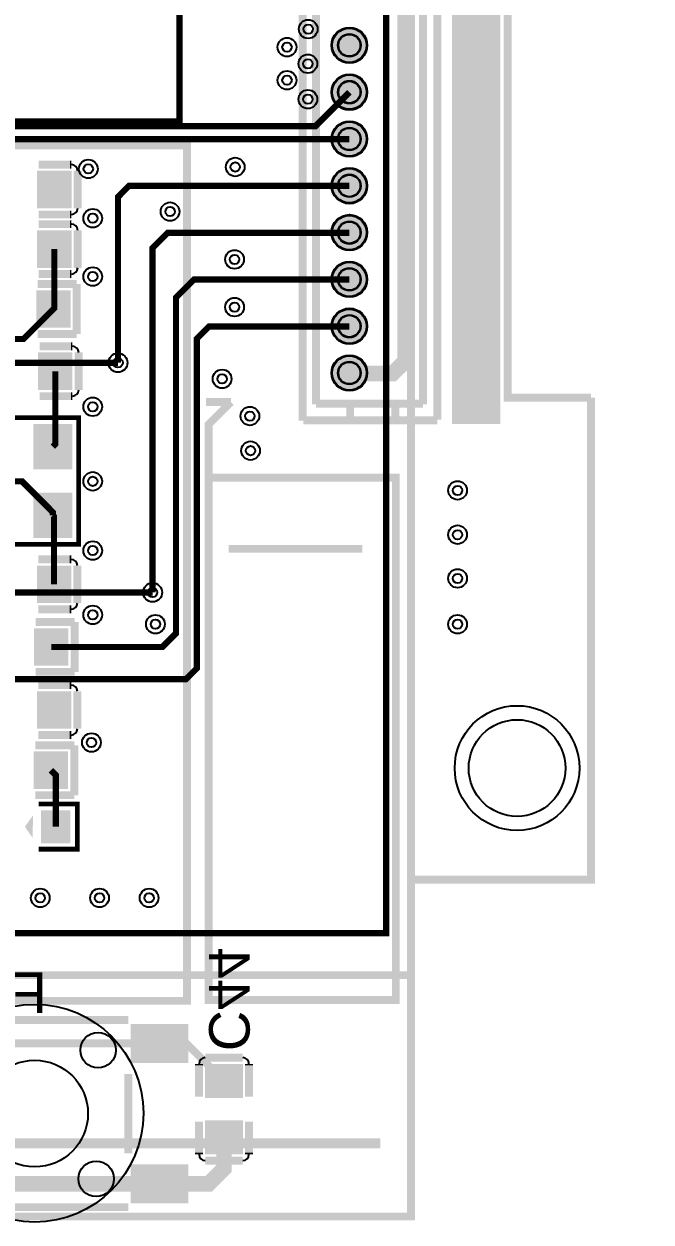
# Model space of a CAD drawing. Header units: millimetres. Extents: x -0.1 to 83.5, y 0 to 65.8.
# Drawn here: x 63.36 to 83.46, y 0 to 38.39 of the extents above; entities that cross this region are included whole.
import ezdxf

# ---------------------------------------------------------------- set-up
doc = ezdxf.new("R2010")
doc.units = ezdxf.units.MM
for name, color, linetype, true_color in [('BoardOutLine', 7, 'Continuous', 0xff00ff), ('BottomLayer', 7, 'Continuous', 0x6699cc), ('BottomPasteMaskLayer', 7, 'Continuous', 0x800000), ('BottomSilkLayer', 7, 'Continuous', 0x66cc33), ('BottomSolderMaskLayer', 7, 'Continuous', 0xaa00ff), ('Document', 7, 'Continuous', 0xffffff), ('Hole', 7, 'Continuous', 0x222222), ('Multi-Layer', 7, 'Continuous', 0xc0c0c0), ('TopLayer', 7, 'Continuous', 0xff3366), ('TopPasteMaskLayer', 7, 'Continuous', 0x808080), ('TopSilkLayer', 7, 'Continuous', 0xffcc00), ('TopSolderMaskLayer', 7, 'Continuous', 0x800080)]:
    doc.layers.add(name, color=color, linetype=linetype, true_color=true_color)
doc.styles.get("Standard").update_dxf_attribs({"font": 'arial.ttf'})

msp = doc.modelspace()

# ---------------------------------------------------------------- hatches: boundary and pattern name
at = {"layer": 'BottomLayer'}
for points in [[(68.60053340106697, 6.327203454406799), (66.80053340106701, 6.327203454406799), (66.80053340106701, 5.127203454406867), (68.60053340106697, 5.127203454406867)], [(70.31976123952268, 4.019634239268498), (70.31976123952268, 5.019634239268385), (69.21973583947192, 5.019634239268385), (69.21973583947192, 4.019634239268498)], [(70.31976123952268, 2.219532639065278), (70.31976123952268, 3.219532639065278), (69.21973583947192, 3.219532639065278), (69.21973583947192, 2.219532639065278)], [(68.60053340106697, 1.8273304546609097), (66.80053340106701, 1.8273304546609097), (66.80053340106701, 0.6273304546608642), (68.60053340106697, 0.6273304546608642)]]:
    msp.add_hatch(color=256, dxfattribs=at).paths.add_polyline_path(points)
at = {"layer": 'BottomPasteMaskLayer'}
for points in [[(68.60053340106697, 6.327203454406799), (66.80053340106701, 6.327203454406799), (66.80053340106701, 5.127203454406867), (68.60053340106697, 5.127203454406867)], [(70.31976123952268, 4.019634239268498), (70.31976123952268, 5.019634239268385), (69.21973583947192, 5.019634239268385), (69.21973583947192, 4.019634239268498)], [(70.31976123952268, 2.219532639065278), (70.31976123952268, 3.219532639065278), (69.21973583947192, 3.219532639065278), (69.21973583947192, 2.219532639065278)], [(68.60053340106697, 1.8273304546609097), (66.80053340106701, 1.8273304546609097), (66.80053340106701, 0.6273304546608642), (68.60053340106697, 0.6273304546608642)]]:
    msp.add_hatch(color=256, dxfattribs=at).paths.add_polyline_path(points)
at = {"layer": 'BottomSolderMaskLayer'}
for points in [[(73.21479552959126, 37.71018542037075, 1), (74.36559563119145, 37.71018542037075, 1)], [(73.21479552959126, 36.20904241808478, 1), (74.36559563119145, 36.20904241808478, 1)], [(73.21479552959126, 34.70764541529081, 1), (74.36559563119145, 34.70764541529081, 1)], [(73.21479552959126, 33.20929641859277, 1), (74.36559563119145, 33.20929641859277, 1)], [(73.21479552959126, 31.707899415798806, 1), (74.36559563119145, 31.707899415798806, 1)], [(73.21479552959126, 30.209550419100765, 1), (74.36559563119145, 30.209550419100765, 1)], [(73.21479552959126, 28.7081534163068, 1), (74.36559563119145, 28.7081534163068, 1)], [(73.21479552959126, 27.209550419100765, 1), (74.36559563119145, 27.209550419100765, 1)], [(68.62553975107994, 6.3522098044195445), (66.77552705105404, 6.3522098044195445), (66.77552705105404, 5.102197104394122), (68.62553975107994, 5.102197104394122)], [(70.37562973835657, 3.973447636631363), (70.37562973835657, 5.065811457722589), (69.16384153413492, 5.065811457722589), (69.16384153413492, 3.973447636631363)], [(70.37562973835657, 2.1733460364281427), (70.37562973835657, 3.2657098575193686), (69.16384153413492, 3.2657098575193686), (69.16384153413492, 2.1733460364281427)], [(68.62553975107994, 1.8523368046735413), (66.77552705105404, 1.8523368046735413), (66.77552705105404, 0.6023241046481189), (68.62553975107994, 0.6023241046481189)]]:
    msp.add_hatch(color=256, dxfattribs=at).paths.add_polyline_path(points)
at = {"layer": 'Multi-Layer'}
for points in [[(73.24019558039136, 37.71018542037075, 1), (74.34019558039135, 37.71018542037075, 1)], [(73.24019558039136, 36.20904241808478, 1), (74.34019558039135, 36.20904241808478, 1)], [(73.24019558039136, 34.70764541529081, 1), (74.34019558039135, 34.70764541529081, 1)], [(73.24019558039136, 33.20929641859277, 1), (74.34019558039135, 33.20929641859277, 1)], [(73.24019558039136, 31.707899415798806, 1), (74.34019558039135, 31.707899415798806, 1)], [(73.24019558039136, 30.209550419100765, 1), (74.34019558039135, 30.209550419100765, 1)], [(73.24019558039136, 28.7081534163068, 1), (74.34019558039135, 28.7081534163068, 1)], [(73.24019558039136, 27.209550419100765, 1), (74.34019558039135, 27.209550419100765, 1)]]:
    msp.add_hatch(color=256, dxfattribs=at).paths.add_polyline_path(points)
at = {"layer": 'TopLayer'}
for points in [[(63.83002286004603, 33.63865887731765), (64.83002286004603, 33.63865887731765), (64.83002286004603, 32.5386334772669), (63.83002286004603, 32.5386334772669)], [(63.83002286004603, 31.728575057150124), (64.83002286004603, 31.728575057150124), (64.83002286004603, 30.628549657099256), (63.83002286004603, 30.628549657099256)], [(64.79979679959365, 28.70772161544312), (63.79979679959365, 28.70772161544312), (63.79979679959365, 29.807747015493987), (64.79979679959365, 29.807747015493987)], [(64.8603505207011, 26.71694183388354), (63.860350520701104, 26.71694183388354), (63.860350520701104, 27.816967233934406), (64.8603505207011, 27.816967233934406)], [(64.88168656337325, 24.14892049784089), (63.681686563373205, 24.14892049784089), (63.681686563373205, 25.54892049784098), (64.88168656337325, 25.54892049784098)], [(64.88168656337325, 23.348920497840822), (63.681686563373205, 23.348920497840822), (63.681686563373205, 21.94892049784096), (64.88168656337325, 21.94892049784096)], [(64.81971043942099, 19.886868173736275), (63.81971043942099, 19.886868173736275), (63.81971043942099, 20.986893573787142), (64.81971043942099, 20.986893573787142)], [(63.729743459487054, 18.97774955549903), (64.72974345948705, 18.97774955549903), (64.72974345948705, 17.877724155448277), (63.729743459487054, 17.877724155448277)], [(64.81971043942099, 15.85842011684008), (63.81971043942099, 15.85842011684008), (63.81971043942099, 16.958445516890947), (64.81971043942099, 16.958445516890947)], [(64.71991363982738, 13.929997459994865), (63.71991363982761, 13.929997459994865), (63.71991363982761, 15.03002286004562), (64.71991363982738, 15.03002286004562)], [(63.924790449580996, 12.170002540005044), (63.924790449580996, 13.17000254000493), (64.82471424942855, 13.17000254000493), (64.82471424942855, 12.170002540005044)]]:
    msp.add_hatch(color=256, dxfattribs=at).paths.add_polyline_path(points)
at = {"layer": 'TopPasteMaskLayer'}
for points in [[(63.83002286004603, 33.63865887731765), (64.83002286004603, 33.63865887731765), (64.83002286004603, 32.5386334772669), (63.83002286004603, 32.5386334772669)], [(63.83002286004603, 31.728575057150124), (64.83002286004603, 31.728575057150124), (64.83002286004603, 30.628549657099256), (63.83002286004603, 30.628549657099256)], [(64.79979679959365, 28.70772161544312), (63.79979679959365, 28.70772161544312), (63.79979679959365, 29.807747015493987), (64.79979679959365, 29.807747015493987)], [(64.8603505207011, 26.71694183388354), (63.860350520701104, 26.71694183388354), (63.860350520701104, 27.816967233934406), (64.8603505207011, 27.816967233934406)], [(64.88168656337325, 24.14892049784089), (63.681686563373205, 24.14892049784089), (63.681686563373205, 25.54892049784098), (64.88168656337325, 25.54892049784098)], [(64.88168656337325, 23.348920497840822), (63.681686563373205, 23.348920497840822), (63.681686563373205, 21.94892049784096), (64.88168656337325, 21.94892049784096)], [(64.81971043942099, 19.886868173736275), (63.81971043942099, 19.886868173736275), (63.81971043942099, 20.986893573787142), (64.81971043942099, 20.986893573787142)], [(63.729743459487054, 18.97774955549903), (64.72974345948705, 18.97774955549903), (64.72974345948705, 17.877724155448277), (63.729743459487054, 17.877724155448277)], [(64.81971043942099, 15.85842011684008), (63.81971043942099, 15.85842011684008), (63.81971043942099, 16.958445516890947), (64.81971043942099, 16.958445516890947)], [(64.71991363982738, 13.929997459994865), (63.71991363982761, 13.929997459994865), (63.71991363982761, 15.03002286004562), (64.71991363982738, 15.03002286004562)], [(63.924790449580996, 12.170002540005044), (63.924790449580996, 13.17000254000493), (64.82471424942855, 13.17000254000493), (64.82471424942855, 12.170002540005044)]]:
    msp.add_hatch(color=256, dxfattribs=at).paths.add_polyline_path(points)
at = {"layer": 'TopSilkLayer'}
for points in [[(77.08001016002049, 39.35001270002533), (78.6299212598426, 39.35001270002533), (78.6299212598426, 25.57988315976627), (77.08001016002049, 25.57988315976627), (77.08001016002049, 39.35001270002533)], [(69.92075184150394, 21.69824739649482), (74.2006604013211, 21.69824739649482), (74.2006604013211, 21.44831089662182), (69.92075184150394, 21.44831089662182), (69.92075184150394, 21.69824739649482)], [(63.634671069342176, 12.310007620015085), (63.64472948945922, 13.029921259842354), (63.3847345694694, 12.669926339852623)], [(59.11988823977663, 2.679959359918712), (74.78003556007138, 2.679959359918712), (74.78003556007138, 2.35991871983731), (59.11988823977663, 2.35991871983731), (59.11988823977663, 2.679959359918712)]]:
    msp.add_hatch(color=256, dxfattribs=at).paths.add_polyline_path(points)
at = {"layer": 'TopSolderMaskLayer'}
for points in [[(73.21479552959126, 37.71018542037075, 1), (74.36559563119145, 37.71018542037075, 1)], [(73.21479552959126, 36.20904241808478, 1), (74.36559563119145, 36.20904241808478, 1)], [(73.21479552959126, 34.70764541529081, 1), (74.36559563119145, 34.70764541529081, 1)], [(63.77923050039658, 33.68946015194081), (64.88083070359721, 33.68946015194081), (64.88083070359721, 32.487832202643744), (63.77923050039658, 32.487832202643744)], [(73.21479552959126, 33.20929641859277, 1), (74.36559563119145, 33.20929641859277, 1)], [(73.21479552959126, 31.707899415798806, 1), (74.36559563119145, 31.707899415798806, 1)], [(63.77923050039658, 31.779376331773165), (64.88083070359721, 31.779376331773165), (64.88083070359721, 30.577748382476102), (63.77923050039658, 30.577748382476102)], [(73.21479552959126, 30.209550419100765, 1), (74.36559563119145, 30.209550419100765, 1)], [(64.85060464314483, 28.656913302682824), (63.74900443994443, 28.656913302682824), (63.74900443994443, 29.858541251979887), (64.85060464314483, 29.858541251979887)], [(73.21479552959126, 28.7081534163068, 1), (74.36559563119145, 28.7081534163068, 1)], [(64.91114288035055, 26.666140559260498), (63.80954267714992, 26.666140559260498), (63.80954267714992, 27.867768508557447), (64.91114288035055, 27.867768508557447)], [(73.21479552959126, 27.209550419100765, 1), (74.36559563119145, 27.209550419100765, 1)], [(64.90345803548757, 24.119289255782746), (63.65991509125888, 24.119289255782746), (63.65991509125888, 25.578556040983017), (64.90345803548757, 25.578556040983017)], [(64.90345803548757, 23.37855173989908), (63.65991509125888, 23.37855173989908), (63.65991509125888, 21.919284954698924), (64.90345803548757, 21.919284954698924)], [(64.87050279907021, 19.836066899113234), (63.768902595869804, 19.836066899113234), (63.768902595869804, 21.037694848410183), (64.87050279907021, 21.037694848410183)], [(63.67893045463529, 19.02855083012207), (64.7805306578357, 19.02855083012207), (64.7805306578357, 17.826922880825236), (63.67893045463529, 17.826922880825236)], [(64.87050279907021, 15.807618842217039), (63.768902595869804, 15.807618842217039), (63.768902595869804, 17.0092467915141), (64.87050279907021, 17.0092467915141)], [(64.7707085801269, 13.87919149328036), (63.669108376926715, 13.87919149328036), (63.669108376926715, 15.080819442577194), (64.7707085801269, 15.080819442577194)], [(63.90193750064918, 12.141775004012857), (63.90193750064918, 13.198224340733077), (64.84757752096152, 13.198224340733077), (64.84757752096152, 12.141775004012857)]]:
    msp.add_hatch(color=256, dxfattribs=at).paths.add_polyline_path(points)

# ---------------------------------------------------------------- linework, layer by layer
at = {"layer": 'BoardOutLine', "const_width": 0.25400050800101603}
for points in [[(78.8671577343157, 38.73507747015492), (78.8671577343157, 26.416052832105606), (81.53416306832628, 26.416052832105606)], [(81.53416306832628, 11.850698501397005), (81.53416306832628, 26.416052832105606)], [(81.53416306832628, 11.851663703327404), (81.53416306832628, 10.970281940563723), (75.76581153162329, 10.970281940563723), (75.76581153162329, 9.123698247396419)], [(0, 0.18001016002017423), (75.76581153162329, 0.18001016002017423), (75.76581153162329, 9.123698247396419)]]:
    msp.add_lwpolyline(points, dxfattribs=at)
at = {"layer": 'BottomLayer'}
for points, const_width in [([(55.30022860045756, 27.537769875539652), (66.36985013970047, 27.537769875539652)], 0.2), ([(52.00152400304819, 21.107442214884372), (58.65379730759469, 21.107442214884372), (59.58343916687841, 20.177800355600652), (67.48031496063004, 20.177800355600652)], 0.2), ([(1.8302514605031774, 9.818389636779216), (6.072339344678767, 9.818389636779216), (6.522352044704121, 9.368376936753862), (6.522352044704121, 1.5283972567945057), (6.822402844805765, 1.2283464566928615), (67.69977139954312, 1.2283464566928615)], 0.5), ([(67.69977139954312, 5.728219456438865), (59.699771399543124, 5.728219456438865)], 0.25400050800101603), ([(67.69977139954312, 5.728219456438865), (68.5605791211583, 5.728219456438865), (69.7703835407674, 4.5184150368299925)], 0.25400050800101603), ([(69.7703835407674, 2.7183134366267723), (69.7703835407674, 1.71640843281682), (69.28232156464333, 1.2283464566928615), (67.69977139954312, 1.2283464566928615)], 0.5)]:
    msp.add_lwpolyline(points, dxfattribs=dict(at, const_width=const_width))
at = {"layer": 'BottomSilkLayer', "const_width": 0.25400050800101603}
for points in [[(75.76715773431556, 7.9114046228091865), (75.7669799339601, 58.41150622301234)], [(75.76692913385841, 7.9114046228091865), (6.166776733553661, 7.9114046228091865)], [(66.7007874015751, 6.477266954533889), (60.700762001524254, 6.477266954533889)], [(70.36977393954794, 5.26951993903981), (69.16974853949728, 5.26951993903981)], [(68.96972313944639, 5.069494538989034), (68.96972313944639, 5.019507239014388)], [(68.96972313944639, 4.019608839217653), (68.96972313944639, 5.019507239014388)], [(70.56977393954799, 5.069519939039765), (70.56977393954799, 5.019507239014388)], [(70.56977393954799, 4.019608839217653), (70.56977393954799, 5.019507239014388)], [(66.7007874015751, 4.74612649225287), (66.7007874015751, 2.20840741681468)], [(68.96972313944639, 3.219532639065278), (68.96972313944639, 2.2195072390144333)], [(70.56977393954799, 3.219532639065278), (70.56977393954799, 2.2195072390144333)], [(68.96972313944639, 2.1695199390397875), (68.96972313944639, 2.2195072390144333)], [(70.56977393954799, 2.1694945389890563), (70.56977393954799, 2.2195072390144333)], [(70.36977393954794, 1.9694945389890108), (69.16974853949728, 1.9694945389890108)], [(66.7007874015751, 0.4775209550417685), (60.7007874015751, 0.4775209550417685)]]:
    msp.add_lwpolyline(points, dxfattribs=at)
at = {"layer": 'BottomSilkLayer', "const_width": 0.2}
msp.add_lwpolyline([(6.9659385318771, 57.06210312420626), (74.96609093218217, 57.06210312420626), (74.96609093218217, 9.262001524002926), (6.9659385318771, 9.262001524002926), (6.9659385318771, 57.06210312420626)], close=True, dxfattribs=at)
at = {"layer": 'BottomSilkLayer'}
for centre, radius in [((65.73253746507498, 5.509271018541881), 0.567945135890272), ((63.70053340106688, 3.477266954533775), 1.708661417322835), ((65.6715773431547, 1.3843027686054938), 0.567945135890272)]:
    msp.add_circle(centre, radius, dxfattribs=at)
for centre, radius, start, end in [((69.16974853949728, 5.069494538989034), 0.20002540005080013, 90, 179.99999999999338), ((70.36977393954794, 5.069519939039765), 0.2, 359.99999999998823, 90), ((69.16974853949728, 2.169519939039901), 0.20002540005080013, 180.00000000000662, 270), ((70.36977393954794, 2.1694945389890563), 0.2, 270, 0)]:
    msp.add_arc(centre, radius, start, end, dxfattribs=at)
at = {"layer": 'BottomSolderMaskLayer'}
for centre, radius in [((73.79019558039136, 37.71018542037075), 0.5754000508001016), ((73.79004318008651, 37.7100838201676), 0.36617695522781074), ((73.79019558039136, 36.20904241808478), 0.5754000508001016), ((73.79004318008651, 36.208940817881626), 0.36617695522781074), ((73.79019558039136, 34.70764541529081), 0.5754000508001016), ((73.79004318008651, 34.70779781559554), 0.36617695522781074), ((73.79019558039136, 33.20929641859277), 0.5754000508001016), ((73.79004318008651, 33.20919481838962), 0.36617695522781074), ((73.79019558039136, 31.707899415798806), 0.5754000508001016), ((73.79004318008651, 31.708051816103534), 0.36617695522781074), ((73.79019558039136, 30.209550419100765), 0.5754000508001016), ((73.79004318008651, 30.2094488188975), 0.36617695522781074), ((73.79019558039136, 28.7081534163068), 0.5754000508001016), ((73.79004318008651, 28.708305816611528), 0.36617695522781074), ((73.79019558039136, 27.209550419100765), 0.5754000508001016), ((73.79004318008651, 27.209702819405493), 0.36617695522781074)]:
    msp.add_circle(centre, radius, dxfattribs=at)
at = {"layer": 'Document'}
msp.add_circle((63.70027940055911, 3.4881889763778418), 3.486664973329947, dxfattribs=at)
at = {"layer": 'Hole'}
for centre, radius in [((72.47015494031007, 38.23012446024882), 0.15001270002540007), ((71.78994157988336, 37.65024130048255), 0.15001270002540007), ((72.4599949199901, 37.120142240284395), 0.15001270002540007), ((71.78994157988336, 36.590043180086354), 0.15001270002540007), ((72.4599949199901, 35.98018796037593), 0.15001270002540007), ((65.41986283972574, 33.74777749555494), 0.15001270002540007), ((70.1300482600966, 33.8100076200152), 0.15001270002540007), ((65.55981711963454, 32.167640335280566), 0.15001270002540007), ((68.03987807975636, 32.379984759969375), 0.15001270002540007), ((70.10998221996465, 30.849885699771335), 0.15001270002540007), ((65.55981711963454, 30.297688595377053), 0.15001270002540007), ((70.10998221996465, 29.320040640081288), 0.15001270002540007), ((66.36982473964963, 27.537719075438076), 0.15240030480060962), ((69.7099314198631, 27.02006604013195), 0.15001270002540007), ((65.55981711963454, 26.12776225552443), 0.15001270002540007), ((70.59994919989867, 25.830073660147264), 0.15001270002540007), ((70.62001524003063, 24.72009144018284), 0.15001270002540007), ((65.55981711963454, 23.73761747523497), 0.15001270002540007), ((77.25984251968521, 23.44780289560572), 0.15001270002540007), ((77.25984251968521, 22.0276860553721), 0.15001270002540007), ((65.55981711963454, 21.51765303530601), 0.15001270002540007), ((77.25984251968521, 20.627635255270434), 0.15001270002540007), ((67.47980695961428, 20.177800355600652), 0.15240030480060962), ((65.55981711963454, 19.457708915417697), 0.15001270002540007), ((67.56997713995452, 19.160020320040644), 0.15001270002540007), ((77.25984251968521, 19.157734315468588), 0.15001270002540007), ((65.51993903987818, 15.36779273558534), 0.15001270002540007), ((63.879857759715605, 10.387858775717518), 0.15001270002540007), ((65.77978155956339, 10.387858775717518), 0.15001270002540007), ((67.36982473964986, 10.387858775717518), 0.15001270002540007)]:
    msp.add_circle(centre, radius, dxfattribs=at)
at = {"layer": 'Multi-Layer'}
for centre, radius in [((72.47015494031007, 38.23012446024882), 0.30000000000000004), ((73.79019558039136, 37.71018542037075), 0.55), ((73.79004318008651, 37.7100838201676), 0.3500127000254001), ((71.78994157988336, 37.65024130048255), 0.30000000000000004), ((72.4599949199901, 37.120142240284395), 0.30000000000000004), ((71.78994157988336, 36.590043180086354), 0.30000000000000004), ((73.79019558039136, 36.20904241808478), 0.55), ((73.79004318008651, 36.208940817881626), 0.3500127000254001), ((72.4599949199901, 35.98018796037593), 0.30000000000000004), ((73.79019558039136, 34.70764541529081), 0.55), ((73.79004318008651, 34.70779781559554), 0.3500127000254001), ((65.41986283972574, 33.74777749555494), 0.30000000000000004), ((70.1300482600966, 33.8100076200152), 0.30000000000000004), ((73.79019558039136, 33.20929641859277), 0.55), ((73.79004318008651, 33.20919481838962), 0.3500127000254001), ((68.03987807975636, 32.379984759969375), 0.30000000000000004), ((65.55981711963454, 32.167640335280566), 0.30000000000000004), ((73.79019558039136, 31.707899415798806), 0.55), ((73.79004318008651, 31.708051816103534), 0.3500127000254001), ((70.10998221996465, 30.849885699771335), 0.30000000000000004), ((73.79019558039136, 30.209550419100765), 0.55), ((65.55981711963454, 30.297688595377053), 0.30000000000000004), ((73.79004318008651, 30.2094488188975), 0.3500127000254001), ((70.10998221996465, 29.320040640081288), 0.30000000000000004), ((73.79019558039136, 28.7081534163068), 0.55), ((73.79004318008651, 28.708305816611528), 0.3500127000254001), ((66.36982473964963, 27.537719075438076), 0.30480060960121924), ((73.79019558039136, 27.209550419100765), 0.55), ((69.7099314198631, 27.02006604013195), 0.30000000000000004), ((73.79004318008651, 27.209702819405493), 0.3500127000254001), ((65.55981711963454, 26.12776225552443), 0.30000000000000004), ((70.59994919989867, 25.830073660147264), 0.30000000000000004), ((70.62001524003063, 24.72009144018284), 0.30000000000000004), ((65.55981711963454, 23.73761747523497), 0.30000000000000004), ((77.25984251968521, 23.44780289560572), 0.30000000000000004), ((77.25984251968521, 22.0276860553721), 0.30000000000000004), ((65.55981711963454, 21.51765303530601), 0.30000000000000004), ((77.25984251968521, 20.627635255270434), 0.30000000000000004), ((67.47980695961428, 20.177800355600652), 0.30480060960121924), ((65.55981711963454, 19.457708915417697), 0.30000000000000004), ((67.56997713995452, 19.160020320040644), 0.30000000000000004), ((77.25984251968521, 19.157734315468588), 0.30000000000000004), ((79.1671323342648, 14.548387096774036), 1.5500127000254003), ((65.51993903987818, 15.36779273558534), 0.30000000000000004), ((63.879857759715605, 10.387858775717518), 0.30000000000000004), ((65.77978155956339, 10.387858775717518), 0.30000000000000004), ((67.36982473964986, 10.387858775717518), 0.30000000000000004)]:
    msp.add_circle(centre, radius, dxfattribs=at)
at = {"layer": 'TopLayer'}
for points, const_width in [([(57.510795021590184, 43.90398780797557), (75.03683007366021, 43.90398780797557), (75.58039116078248, 43.3604267208533), (75.58039116078248, 27.589535179070367), (75.17907035814096, 27.19075438150867), (73.78968757937537, 27.200914401828754)], 0.5), ([(44.65074930149876, 30.838201676403287), (44.65074930149876, 34.73202946405888), (45.04191008382031, 35.120650241300496), (72.70764541529093, 35.120650241300496), (73.78968757937537, 36.20269240538471)], 0.2), ([(45.570205740411666, 30.807721615443256), (45.570205740411666, 34.21132842265672), (46.05941071882148, 34.700533401066764), (73.78994157988336, 34.700533401066764)], 0.2), ([(66.37033274066562, 27.53873507747005), (66.37033274066562, 32.849885699771335), (66.72085344170705, 33.2029464058927), (73.78968757937537, 33.2029464058927)], 0.2), ([(67.48034036068088, 20.177800355600652), (67.48034036068088, 31.216637033274083), (67.96449072898167, 31.700787401574644), (73.78994157988336, 31.700787401574644)], 0.2), ([(64.29987299974619, 29.25773431546861), (64.32987045974096, 29.2877317754635), (64.32987045974096, 31.178181356362643)], 0.2), ([(64.22905765811561, 18.4277622555245), (67.79014478028967, 18.4277622555245), (68.2295656591316, 18.867157734315356), (68.2295656591316, 29.626593853187615), (68.80515621031259, 30.202184404368836), (73.78994157988336, 30.202184404368836)], 0.2), ([(59.28879857759739, 25.392430784861517), (60.20320040640104, 25.392430784861517), (61.20904241808512, 26.398272796545598), (61.20904241808512, 28.087376174752308), (61.419862839725965, 28.298196596393154), (63.34010668021347, 28.298196596393154), (64.30022860045756, 29.258318516636905)], 0.2), ([(61.25984251968521, 22.458724917449672), (61.320802641605496, 22.397764795529497), (61.320802641605496, 17.630175260350484), (61.55448310896645, 17.39649479298953), (68.54965709931435, 17.39649479298953), (68.90017780035578, 17.74701549403096), (68.90017780035578, 28.308356616713127), (69.29387858775749, 28.70205740411484), (73.78968757937537, 28.70205740411484)], 0.2), ([(64.28092456184936, 24.84810769621538), (64.36042672085364, 24.927609855219657), (64.36042672085364, 27.26695453390903)], 0.2), ([(59.28879857759739, 24.19862839725681), (61.470662941326054, 24.19862839725681), (61.93040386080793, 23.738887477774824), (63.291846583693314, 23.738887477774824), (64.27990855981739, 22.74828549657093), (64.27990855981739, 22.64922529845046)], 0.2), ([(64.28092456184936, 22.648209296418486), (64.3197866395733, 22.609347218694438), (64.3197866395733, 20.436880873761652)], 0.2), ([(64.21978663957339, 14.479883159766246), (64.3748285496572, 14.324841249682436), (64.3748285496572, 12.67000254000493)], 0.2)]:
    msp.add_lwpolyline(points, dxfattribs=dict(at, const_width=const_width))
at = {"layer": 'TopSilkLayer'}
for points, const_width in [([(61.52176784353583, 39.28526797053587), (61.52176784353583, 35.27459994919991), (68.34168148336312, 35.27459994919991), (68.34168148336312, 40.225069850139676), (61.52176784353583, 40.225069850139676)], 0.2), ([(72.29141478282986, 39.20368300736595), (72.29141478282986, 25.683743967487885)], 0.25400050800101603), ([(76.60942341884697, 39.22903225806442), (76.60942341884697, 25.709144018288043)], 0.25400050800101603), ([(72.72324104648237, 38.74650749301486), (72.72324104648237, 26.20927101854204)], 0.25400050800101603), ([(76.15224790449611, 38.74650749301486), (76.15224790449611, 26.20927101854204)], 0.25400050800101603), ([(48.120396240792616, 34.49834899669793), (68.58013716027449, 34.49834899669793), (68.58013716027449, 7.089154178308263), (54.439928879857916, 7.089154178308263)], 0.25400050800101603), ([(63.829997459995184, 33.888671577343075), (64.8298958597918, 33.888671577343075)], 0.25400050800101603), ([(64.8799085598173, 33.888671577343075), (64.8298958597918, 33.888671577343075)], 0.25400050800101603), ([(65.07990855981734, 33.68867157734303), (65.07990855981734, 32.48864617729237)], 0.25400050800101603), ([(63.829997459995184, 32.288620777241476), (64.8298958597918, 32.288620777241476)], 0.25400050800101603), ([(64.87988315976645, 32.288620777241476), (64.8298958597918, 32.288620777241476)], 0.25400050800101603), ([(63.829997459995184, 31.978587757175546), (64.8298958597918, 31.978587757175546)], 0.25400050800101603), ([(64.8799085598173, 31.978587757175546), (64.8298958597918, 31.978587757175546)], 0.25400050800101603), ([(65.07990855981734, 31.7785877571755), (65.07990855981734, 30.578562357124724)], 0.25400050800101603), ([(63.829997459995184, 30.378536957073834), (64.8298958597918, 30.378536957073834)], 0.25400050800101603), ([(64.87988315976645, 30.378536957073834), (64.8298958597918, 30.378536957073834)], 0.25400050800101603), ([(63.79979679959365, 30.05775971551941), (65.04983489967003, 30.05775971551941)], 0.25400050800101603), ([(65.04983489967003, 28.457708915417697), (65.04983489967003, 30.05775971551941)], 0.25400050800101603), ([(63.79979679959365, 28.457708915417697), (65.04983489967003, 28.457708915417697)], 0.25400050800101603), ([(63.860350520701104, 28.06697993395983), (64.86037592075195, 28.06697993395983)], 0.25400050800101603), ([(64.9103632207266, 28.06697993395983), (64.86037592075195, 28.06697993395983)], 0.25400050800101603), ([(65.11038862077748, 26.66692913385816), (65.11038862077748, 27.866954533909052)], 0.25400050800101603), ([(63.860350520701104, 26.46692913385823), (64.86037592075195, 26.46692913385823)], 0.25400050800101603), ([(64.91038862077744, 26.46692913385823), (64.86037592075195, 26.46692913385823)], 0.25400050800101603), ([(69.990855981712, 26.27823215646424), (69.19085598171228, 26.27823215646424)], 0.25400050800101603), ([(69.28084836169683, 23.368224536448906), (69.28084836169683, 25.56822453644895), (69.990855981712, 26.27823215646424)], 0.25400050800101603), ([(76.15224790449611, 26.224231648463274), (72.72324104648237, 26.224231648463274)], 0.25400050800101603), ([(73.81541783083594, 26.224231648463274), (73.81541783083594, 25.724409448818733)], 0.25400050800101603), ([(75.2632461264925, 26.224231648463274), (75.2632461264925, 25.724409448818733)], 0.25400050800101603), ([(76.60942341884697, 25.69088138176278), (72.30942341884702, 25.69088138176278)], 0.25400050800101603), ([(74.89966979933979, 7.117094234188471), (75.28067056134137, 7.117094234188471), (75.28067056134137, 23.853187706375365), (69.28117856235735, 23.853187706375365)], 0.25400050800101603), ([(69.28117856235735, 23.368046736093447), (69.28117856235735, 7.117094234188471), (73.76174752349539, 7.117094234188471), (74.89966979933979, 7.117094234188471)], 0.25400050800101603), ([(63.81971043942099, 21.236906273812565), (64.81973583947183, 21.236906273812565)], 0.25400050800101603), ([(64.86972313944648, 21.236906273812565), (64.81973583947183, 21.236906273812565)], 0.25400050800101603), ([(65.06974853949737, 19.836855473710898), (65.06974853949737, 21.036880873761675)], 0.25400050800101603), ([(63.81971043942099, 19.636855473710852), (64.81973583947183, 19.636855473710852)], 0.25400050800101603), ([(64.86974853949732, 19.636855473710852), (64.81973583947183, 19.636855473710852)], 0.25400050800101603), ([(63.730327660655576, 19.232867665735284), (64.9802895605792, 19.232867665735284)], 0.25400050800101603), ([(64.9802895605792, 19.232867665735284), (64.9802895605792, 17.632816865633686)], 0.25400050800101603), ([(63.730327660655576, 17.632816865633686), (64.9802895605792, 17.632816865633686)], 0.25400050800101603), ([(63.81971043942099, 17.20845821691637), (64.81973583947183, 17.20845821691637)], 0.25400050800101603), ([(64.86972313944648, 17.20845821691637), (64.81973583947183, 17.20845821691637)], 0.25400050800101603), ([(65.06974853949737, 15.808407416814703), (65.06974853949737, 17.008432816865593)], 0.25400050800101603), ([(63.71991363982761, 15.280035560071042), (64.96995173990376, 15.280035560071042)], 0.25400050800101603), ([(63.81971043942099, 15.60840741681477), (64.81973583947183, 15.60840741681477)], 0.25400050800101603), ([(64.86974853949732, 15.60840741681477), (64.81973583947183, 15.60840741681477)], 0.25400050800101603), ([(64.96995173990376, 13.679984759969443), (64.96995173990376, 15.280035560071042)], 0.25400050800101603), ([(63.71991363982761, 13.679984759969443), (64.96995173990376, 13.679984759969443)], 0.25400050800101603), ([(63.82466344932709, 13.399999999999977), (65.06466852933727, 13.399999999999977), (65.06466852933727, 11.950012700025354), (63.82466344932709, 11.950012700025354)], 0.15001270002540007)]:
    msp.add_lwpolyline(points, dxfattribs=dict(at, const_width=const_width))
at = {"layer": 'TopSilkLayer', "const_width": 0.15240030480060962}
msp.add_lwpolyline([(61.75306070612146, 25.777520955041837), (65.11028702057433, 25.777520955041837), (65.11028702057433, 21.72032004063999), (61.75306070612146, 21.72032004063999), (61.75306070612146, 25.777520955041837)], close=True, dxfattribs=at)
at = {"layer": 'TopSilkLayer'}
msp.add_circle((79.1671323342648, 14.548387096774036), 2, dxfattribs=at)
for centre, radius, start, end in [((64.87990855981752, 33.68867157734303), 0.2, 0, 90), ((64.87988315976645, 32.48864617729225), 0.20002540005080013, 270, 0), ((64.87990855981752, 31.7785877571755), 0.2, 0, 90), ((64.87988315976645, 30.57856235712461), 0.20002540005080013, 270, 0), ((64.9103632207266, 27.866954533909052), 0.20002540005080013, 0, 90), ((64.91038862077744, 26.666929133858275), 0.2, 270, 0), ((64.86972313944648, 21.03688087376179), 0.20002540005080013, 0, 90), ((64.86974853949732, 19.836855473710898), 0.2, 270, 0), ((64.86972313944648, 17.008432816865593), 0.20002540005080013, 0, 90), ((64.86974853949732, 15.808407416814816), 0.2, 270, 0)]:
    msp.add_arc(centre, radius, start, end, dxfattribs=at)
at = {"layer": 'TopSolderMaskLayer'}
for centre, radius in [((73.79019558039136, 37.71018542037075), 0.5754000508001016), ((73.79004318008651, 37.7100838201676), 0.36617695522781074), ((73.79019558039136, 36.20904241808478), 0.5754000508001016), ((73.79004318008651, 36.208940817881626), 0.36617695522781074), ((73.79019558039136, 34.70764541529081), 0.5754000508001016), ((73.79004318008651, 34.70779781559554), 0.36617695522781074), ((73.79019558039136, 33.20929641859277), 0.5754000508001016), ((73.79004318008651, 33.20919481838962), 0.36617695522781074), ((73.79019558039136, 31.707899415798806), 0.5754000508001016), ((73.79004318008651, 31.708051816103534), 0.36617695522781074), ((73.79019558039136, 30.209550419100765), 0.5754000508001016), ((73.79004318008651, 30.2094488188975), 0.36617695522781074), ((73.79019558039136, 28.7081534163068), 0.5754000508001016), ((73.79004318008651, 28.708305816611528), 0.36617695522781074), ((73.79019558039136, 27.209550419100765), 0.5754000508001016), ((73.79004318008651, 27.209702819405493), 0.36617695522781074)]:
    msp.add_circle(centre, radius, dxfattribs=at)

# ---------------------------------------------------------------- texts
at = {"layer": 'BottomSilkLayer', "text_generation_flag": 2}
msp.add_text('C44', height=1.3000000000000003, rotation=270, dxfattribs=at).set_placement((69.29083058166134, 5.4734569469138705))
msp.add_text('F1', height=1.3000000000000003, dxfattribs=at).set_placement((64.09118618237244, 6.70053340106665))

doc.saveas('drawing.dxf')
